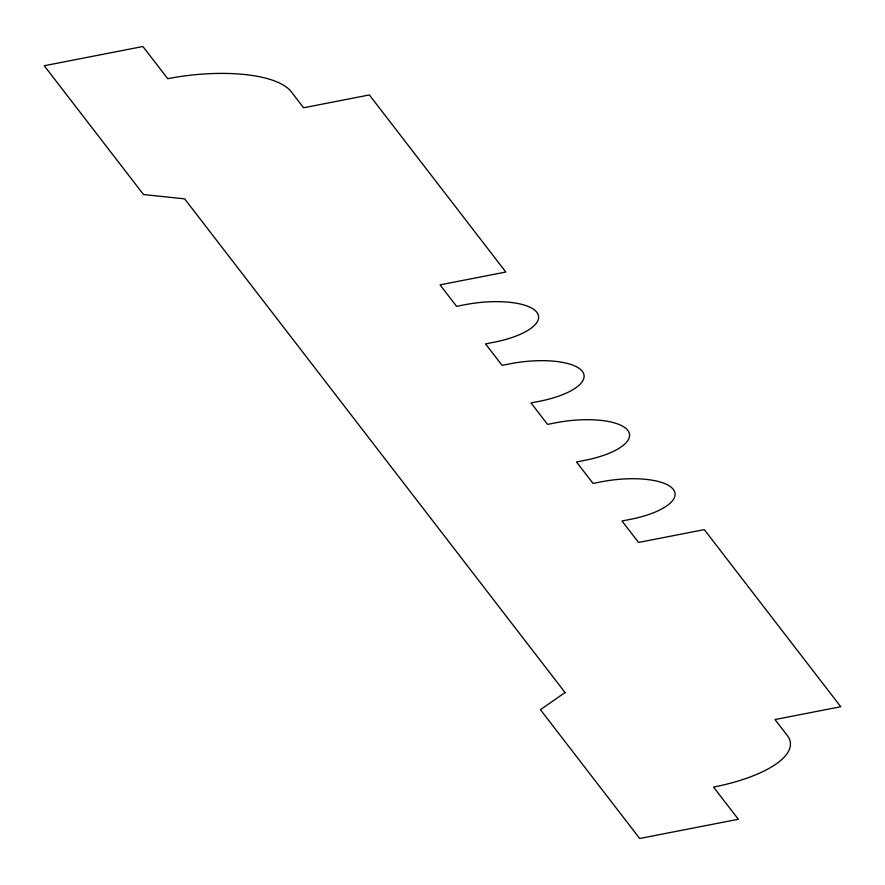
<?xml version="1.0" encoding="UTF-8"?>
<svg xmlns="http://www.w3.org/2000/svg" width="885" height="885" viewBox="0 0 885 885"><rect width="100%" height="100%" fill="white"/><g stroke="black" fill="none" stroke-linecap="round" stroke-linejoin="round"><path stroke-width="1.33" d="M565.05 692.546L540.436 709.693L639.678 838.493L738.344 819.267L713.531 787.075A102.383 35.688 -6.9 0 0 787.385 735.645L774.972 719.549L840.75 706.728L704.294 529.628L638.528 542.45L621.989 520.988L630.208 519.384A59.726 20.82 -6.9 0 0 673.286 489.383A59.726 20.82 -6.9 0 0 601.258 481.816L593.038 483.42L576.5 461.959L584.719 460.355A59.726 20.82 -6.9 0 0 627.797 430.353A59.726 20.82 -6.9 0 0 555.78 422.787L547.549 424.391L531.011 402.918L539.242 401.325A59.726 20.82 -6.9 0 0 582.319 371.324A59.726 20.82 -6.9 0 0 510.291 363.757L502.072 365.361L485.533 343.889L493.753 342.296A59.726 20.82 -6.9 0 0 536.83 312.294A59.726 20.82 -6.9 0 0 464.813 304.728L456.583 306.332L440.044 284.859L505.822 272.038L369.366 94.949L303.588 107.771L291.187 91.675A102.383 35.688 -6.9 0 0 167.719 78.699L142.905 46.507L44.25 65.733L143.503 194.534L184.655 198.859L565.05 692.546"/></g></svg>
